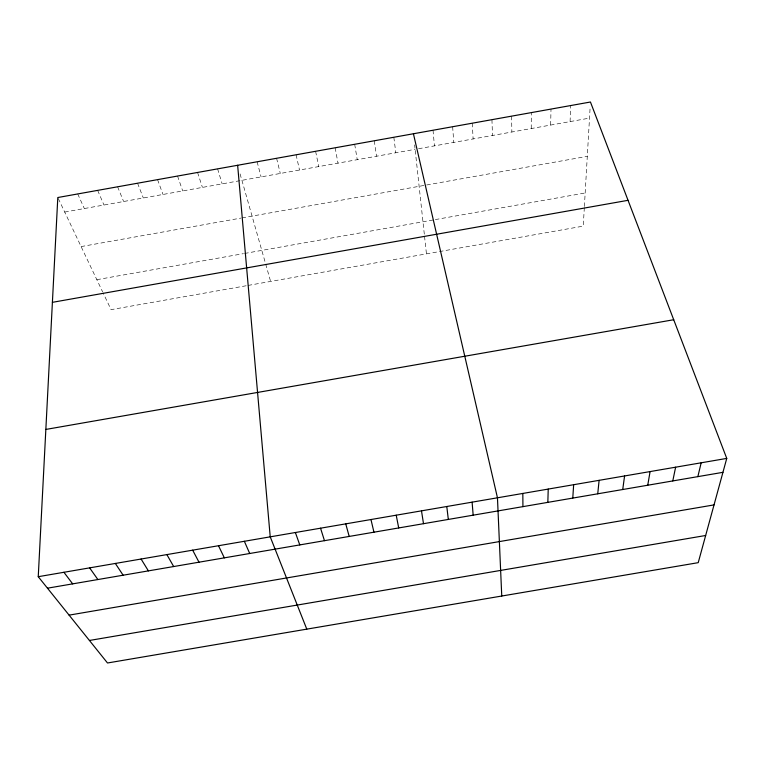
<?xml version="1.0" encoding="UTF-8"?>
<svg xmlns="http://www.w3.org/2000/svg" width="765" height="765" viewBox="0 0 765 765"><rect width="100%" height="100%" fill="white"/><g stroke="black" fill="none" stroke-linecap="round" stroke-linejoin="round"><path stroke-width="0.57" stroke-dasharray="3.83 2.87" d="M531.245 128.539L531.302 112.618M550.657 125.068L551.001 109.079M570.078 121.597L570.719 105.551M584.326 207.602L583.246 226.134L247.286 285.565M584.384 206.493L590.178 106.612M64.709 212.058L415.108 149.328M418.522 148.726L589.509 118.116M81.109 246.579L240.86 218.102M241.979 217.901L587.29 156.347M96.83 279.684L243.423 253.655M244.571 253.454L434.204 219.785M435.323 219.584L585.168 192.981M246.177 285.756L111.068 309.653L103.112 292.899M58.293 198.556L102.634 291.895M77.724 193.947L84.332 208.539M97.652 190.38L103.973 205.03M117.6 186.794L123.634 201.511M137.566 183.218L143.313 197.982M157.552 179.632L163.002 194.463M177.547 176.046L182.701 190.934M197.561 172.46L202.429 187.406M217.595 168.864L222.166 183.868M240.076 173.885L270.619 281.434M257.107 161.778L261.095 176.897M276.595 158.288L280.296 173.464M296.093 154.788L299.517 170.021M315.61 151.288L318.747 166.579M335.147 147.788L337.987 163.136M354.692 144.289L357.245 159.694M374.257 140.779L376.523 156.242M393.832 137.27L395.811 152.79M414.63 144.881L414.993 148.219M415.242 150.476L424.412 235.094M424.537 236.289L426.449 253.865M433.028 130.232L434.434 145.876M452.651 126.722L453.76 142.414M472.292 123.194L473.114 138.953M491.943 119.675L492.478 135.482M511.613 116.146L511.852 132.01"/><path stroke-width="1.15" d="M547.836 502.366L548.228 489.074M38.25 576.695L57.805 197.523L590.446 102.013L726.75 458.407L698.225 562.667L107.502 662.987L38.25 576.695L726.75 458.407M572.775 498.082L573.654 484.704M597.742 493.798L599.11 480.334M622.729 489.514L624.584 475.954M647.745 485.22L650.087 471.575M672.789 480.927L675.619 467.195M697.852 476.633L701.17 462.796M52.393 302.338L628.046 200.315M45.843 429.433L673.716 319.732M47.478 588.189L722.944 472.33M69.099 615.136L714.032 504.9M89.428 640.468L705.655 535.49M63.916 572.277L72.675 583.877M89.62 567.869L97.882 579.545M115.343 563.451L123.127 575.213M141.085 559.024L148.391 570.881M166.866 554.596L173.684 566.549M192.665 550.159L199.005 562.198M218.494 545.722L224.346 557.857M244.351 541.285L249.715 553.506M306.794 629.146L270.227 536.839L237.638 165.278M295.376 532.517L299.775 544.919M320.545 528.194L324.475 540.683M345.742 523.862L349.194 536.437M370.968 519.531L373.942 532.191M413.425 133.751L497.46 497.795L501.754 596.031M396.213 515.189L398.708 527.946M421.486 510.848L423.504 523.69M446.789 506.506L448.319 519.435M472.11 502.156L473.162 515.17M522.83 493.444L522.925 506.64"/></g></svg>
